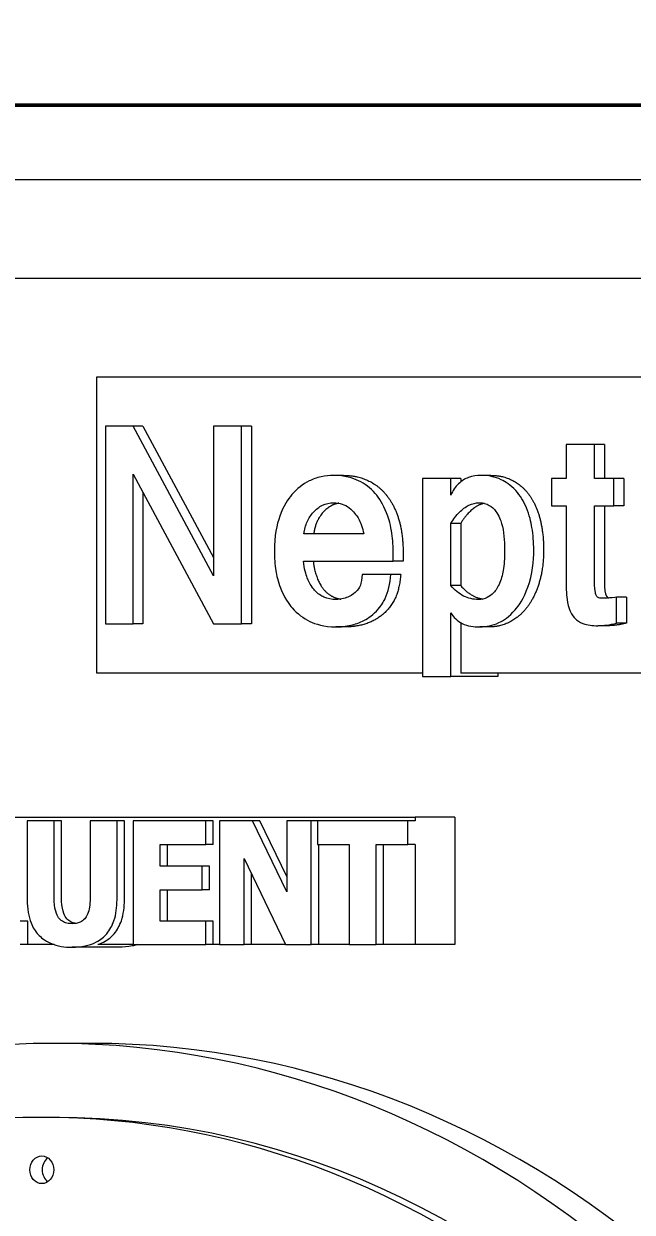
# Model space of a CAD drawing. Header units: inches. Extents: x 17 to 469, y 7 to 301.
# Drawn here: x 345.17 to 346.709, y 105.927 to 108.936 of the extents above; entities that cross this region are included whole.
import ezdxf

# ---------------------------------------------------------------- set-up
doc = ezdxf.new("R2010")
doc.units = ezdxf.units.IN
doc.header["$LTSCALE"] = 14
doc.header["$MEASUREMENT"] = 0
doc.layers.add('Dimension (ANSI)', color=7, linetype='Continuous', lineweight=25)
doc.layers.add('Visible (ANSI)', color=7, linetype='Continuous', lineweight=50)
doc.styles.add('MEMCOR Medium', font='arial.ttf')
doc.dimstyles.new('Default (ANSI)', dxfattribs={"dimscale": 14, "dimtxt": 0.15, "dimasz": 0.098425, "dimexe": 0.125, "dimexo": 0.0625, "dimgap": 0.031496, "dimtad": 0, "dimtih": 1, "dimtoh": 1, "dimdec": 4, "dimrnd": 1e-08, "dimzin": 3, "dimdsep": 46, "dimlunit": 5, "dimtxsty": 'MEMCOR Medium', "dimcen": 0.09, "dimdle": 0.393701, "dimclrd": 256, "dimclre": 256, "dimclrt": 256, "dimadec": 0, "dimazin": 1, "dimtfac": 0.8, "dimtofl": 0, "dimtmove": 0, "dimatfit": 3, "dimfxl": 1, "dimfrac": 1, "dimtolj": 1, "dimtzin": 4, "dimlwd": -1, "dimlwe": -1, "dimarcsym": 0})

# ---------------------------------------------------------------- blocks, each defined once
blk = doc.blocks.new('*D28')
at = {"layer": 'Defpoints', "color": 0, "transparency": 16777216}
for p in [(299.7537, 132.7444), (359.4756, 132.7444), (339.8161, 40.2294)]:
    blk.add_point(p, dxfattribs=at)
at = {"layer": 'Dimension (ANSI)', "transparency": 16777216}
for p, q in [((358.6006, 132.7444), (298.0037, 132.7444)), ((299.7537, 131.3664), (299.7537, 93.6457)), ((299.7537, 41.6073), (299.7537, 79.328)), ((338.9411, 40.2294), (298.0037, 40.2294))]:
    blk.add_line(p, q, dxfattribs=at)
for points in [[(299.5241, 131.3664), (299.9834, 131.3664), (299.7537, 132.7444)], [(299.5241, 41.6073), (299.9834, 41.6073), (299.7537, 40.2294)]]:
    blk.add_solid(points, dxfattribs=at)
at = {"layer": 'Dimension (ANSI)', "transparency": 16777216, "char_height": 2.1, "attachment_point": 5, "style": 'MEMCOR Medium'}
for s, insert in [('\\A1; \\fArial|b0|i0;\\H2.1000;92{\\H0.8x;\\S1#2;} in', (299.7537, 88.6326)), ('\\A1;[2349.9 mm]{\\P\\fArial|b0|i0;\\H2.1000;SHIPPING HEIGHT\\P\\fArial|b0|i0;\\H2.1000;REF.}', (299.7537, 81.4737))]:
    blk.add_mtext(s, dxfattribs=dict(at, insert=insert))

msp = doc.modelspace()

# ---------------------------------------------------------------- linework, layer by layer
at = {"layer": 'Visible (ANSI)'}
msp.add_line((353.845257, 108.729368), (342.760132, 108.729368), dxfattribs=at)
at = {"layer": 'Visible (ANSI)', "linetype": 'Continuous', "lineweight": 18}
for p, q in [((342.269648, 108.541868), (353.960991, 108.541868)), ((343.000357, 108.291833), (353.230282, 108.291833)), ((345.354864, 108.041833), (350.875776, 108.041833)), ((345.354864, 107.291833), (345.354864, 108.041833)), ((345.376321, 107.916833), (345.376321, 107.416833)), ((345.446444, 107.916833), (345.376321, 107.916833)), ((345.471444, 107.916833), (345.446444, 107.916833)), ((345.650241, 107.537784), (345.446444, 107.916833)), ((345.471444, 107.916833), (345.650241, 107.584283)), ((345.720803, 107.916833), (345.650241, 107.916833)), ((345.650241, 107.916833), (345.650241, 107.537784)), ((345.745803, 107.916833), (345.720803, 107.916833)), ((345.720803, 107.416833), (345.720803, 107.916833)), ((345.745803, 107.916833), (345.745803, 107.416833)), ((346.613878, 107.87078), (346.542001, 107.87078)), ((346.542001, 107.87078), (346.542001, 107.784242)), ((346.613878, 107.784242), (346.613878, 107.87078)), ((346.638878, 107.87078), (346.613878, 107.87078)), ((346.638878, 107.87078), (346.638878, 107.784242)), ((345.446444, 107.795376), (345.650241, 107.416833)), ((345.446444, 107.416833), (345.446444, 107.795376)), ((345.979214, 107.792339), (345.954214, 107.792339)), ((346.250299, 107.784242), (346.178861, 107.784242)), ((346.178861, 107.784242), (346.178861, 107.28323)), ((346.250299, 107.742238), (346.250299, 107.784242)), ((346.275299, 107.784242), (346.250299, 107.784242)), ((346.275299, 107.784242), (346.275299, 107.775781)), ((346.351997, 107.792339), (346.326997, 107.792339)), ((346.542001, 107.784242), (346.505187, 107.784242)), ((346.505187, 107.784242), (346.505187, 107.715416)), ((346.662965, 107.784242), (346.613878, 107.784242)), ((346.662965, 107.715416), (346.662965, 107.784242)), ((346.687965, 107.784242), (346.662965, 107.784242)), ((346.687965, 107.784242), (346.687965, 107.715416)), ((345.471444, 107.748939), (345.471444, 107.416833)), ((346.505187, 107.715416), (346.542001, 107.715416)), ((346.542001, 107.715416), (346.542001, 107.528169)), ((346.613878, 107.525639), (346.613878, 107.715416)), ((346.613878, 107.715416), (346.662965, 107.715416)), ((346.638878, 107.715416), (346.638878, 107.525639)), ((346.687965, 107.715416), (346.662965, 107.715416)), ((346.250299, 107.513493), (346.250299, 107.670882)), ((346.275299, 107.670882), (346.250299, 107.670882)), ((346.275299, 107.670882), (346.275299, 107.513493)), ((346.030036, 107.644566), (345.878393, 107.644566)), ((345.877517, 107.575234), (346.104542, 107.575234)), ((346.104542, 107.575234), (346.104542, 107.600031)), ((346.129542, 107.575234), (346.104542, 107.575234)), ((346.129542, 107.600031), (346.129542, 107.575234)), ((346.098844, 107.541327), (346.025653, 107.541327)), ((346.123844, 107.541327), (346.098844, 107.541327)), ((346.275299, 107.513493), (346.250299, 107.513493)), ((346.669539, 107.418351), (346.669539, 107.483635)), ((346.694539, 107.483635), (346.669539, 107.483635)), ((346.694539, 107.483635), (346.694539, 107.418351)), ((346.250299, 107.28323), (346.250299, 107.444667)), ((345.376321, 107.416833), (345.446444, 107.416833)), ((345.471444, 107.416833), (345.446444, 107.416833)), ((345.650241, 107.416833), (345.720803, 107.416833)), ((345.745803, 107.416833), (345.720803, 107.416833)), ((345.984474, 107.408736), (345.959474, 107.408736)), ((346.275299, 107.419493), (346.275299, 107.291833)), ((346.348491, 107.408736), (346.323491, 107.408736)), ((346.647205, 107.411772), (346.622205, 107.411772)), ((346.694539, 107.418351), (346.669539, 107.418351)), ((346.178861, 107.291833), (345.354864, 107.291833)), ((346.178861, 107.28323), (346.250299, 107.28323)), ((346.369049, 107.28323), (346.250299, 107.28323)), ((350.875776, 107.291833), (346.275299, 107.291833)), ((346.369049, 107.291833), (346.369049, 107.28323)), ((344.320239, 106.926833), (346.160543, 106.926833)), ((345.246742, 106.917333), (345.178646, 106.917333)), ((345.178646, 106.917333), (345.178646, 106.717459)), ((345.265492, 106.917333), (345.246742, 106.917333)), ((345.246742, 106.722025), (345.246742, 106.917333)), ((345.265492, 106.722025), (345.265492, 106.917333)), ((345.40578, 106.917333), (345.337684, 106.917333)), ((345.337684, 106.917333), (345.337684, 106.722025)), ((345.42453, 106.917333), (345.40578, 106.917333)), ((345.40578, 106.717713), (345.40578, 106.917333)), ((345.42453, 106.717713), (345.42453, 106.917333)), ((345.630176, 106.917333), (345.446976, 106.917333)), ((345.446976, 106.917333), (345.446976, 106.604333)), ((345.648926, 106.917333), (345.630176, 106.917333)), ((345.630176, 106.857726), (345.630176, 106.917333)), ((345.648926, 106.857726), (345.648926, 106.917333)), ((345.748694, 106.917333), (345.665222, 106.917333)), ((345.665222, 106.917333), (345.665222, 106.604333)), ((345.767444, 106.917333), (345.748694, 106.917333)), ((345.835242, 106.738005), (345.748694, 106.917333)), ((345.835242, 106.776855), (345.767444, 106.917333)), ((345.897407, 106.917333), (345.835242, 106.917333)), ((345.835242, 106.917333), (345.835242, 106.738005)), ((345.913342, 106.917333), (345.897407, 106.917333)), ((345.897407, 106.604333), (345.897407, 106.917333)), ((346.141793, 106.917333), (345.913342, 106.917333)), ((345.913342, 106.917333), (345.913342, 106.857726)), ((346.160543, 106.917333), (346.141793, 106.917333)), ((346.141793, 106.857726), (346.141793, 106.917333)), ((346.160543, 106.926833), (346.160543, 106.917333)), ((346.260543, 106.926833), (346.160543, 106.926833)), ((346.260543, 106.926833), (346.260543, 106.604333)), ((345.514633, 106.802685), (345.514633, 106.857726)), ((345.514633, 106.857726), (345.630176, 106.857726)), ((345.533383, 106.802685), (345.533383, 106.857726)), ((345.648926, 106.857726), (345.630176, 106.857726)), ((345.913342, 106.857726), (345.99352, 106.857726)), ((345.916157, 106.604333), (345.916157, 106.857726)), ((345.99352, 106.857726), (345.99352, 106.604333)), ((346.061616, 106.857726), (346.141793, 106.857726)), ((346.061616, 106.604333), (346.061616, 106.857726)), ((346.080366, 106.604333), (346.080366, 106.857726)), ((346.160543, 106.857726), (346.141793, 106.857726)), ((346.160543, 106.857726), (346.160543, 106.604333)), ((345.727387, 106.604333), (345.727387, 106.822469)), ((345.727387, 106.822469), (345.831947, 106.604333)), ((345.62117, 106.802685), (345.514633, 106.802685)), ((345.63992, 106.802685), (345.62117, 106.802685)), ((345.62117, 106.743078), (345.62117, 106.802685)), ((345.63992, 106.743078), (345.63992, 106.802685)), ((345.746137, 106.604333), (345.746137, 106.783352)), ((345.514633, 106.743078), (345.62117, 106.743078)), ((345.514633, 106.66394), (345.514633, 106.743078)), ((345.533383, 106.66394), (345.533383, 106.743078)), ((345.63992, 106.743078), (345.62117, 106.743078)), ((345.179924, 106.66394), (345.161174, 106.66394)), ((345.179924, 106.604333), (345.179924, 106.66394)), ((345.630176, 106.66394), (345.514633, 106.66394)), ((345.648926, 106.66394), (345.630176, 106.66394)), ((345.630176, 106.604333), (345.630176, 106.66394)), ((345.648926, 106.604333), (345.648926, 106.66394)), ((345.179924, 106.604333), (345.161174, 106.604333)), ((345.246767, 106.604333), (345.179924, 106.604333)), ((345.410963, 106.597738), (345.292213, 106.597738)), ((345.446976, 106.604333), (345.356926, 106.604333)), ((345.446976, 106.604333), (345.630176, 106.604333)), ((345.648926, 106.604333), (345.630176, 106.604333)), ((345.665222, 106.604333), (345.648926, 106.604333)), ((345.665222, 106.604333), (345.727387, 106.604333)), ((345.746137, 106.604333), (345.727387, 106.604333)), ((345.831947, 106.604333), (345.746137, 106.604333)), ((345.831947, 106.604333), (345.897407, 106.604333)), ((345.916157, 106.604333), (345.897407, 106.604333)), ((345.99352, 106.604333), (345.916157, 106.604333)), ((345.99352, 106.604333), (346.061616, 106.604333)), ((346.080366, 106.604333), (346.061616, 106.604333)), ((346.160543, 106.604333), (346.080366, 106.604333)), ((346.166793, 106.604333), (346.160543, 106.604333)), ((346.260543, 106.604333), (346.166793, 106.604333)), ((345.340391, 106.354333), (345.246641, 106.354333)), ((345.246641, 106.166833), (345.215391, 106.166833))]:
    msp.add_line(p, q, dxfattribs=at)
for centre, major_axis, start_param, end_param in [((345.215391, 103.541833), (0, 2.625), 3.1824788, 7.14836042), ((345.246641, 103.541833), (0, 2.8125), 3.61752935, 8.94884126), ((345.340391, 103.541833), (0, 2.8125), 3.61752935, 6.28318531), ((345.246641, 103.541833), (0, 2.625), 3.1687243, 6.28318531), ((345.246641, 106.034229), (0, -0.035), 3.68317357, 5.74160439)]:
    msp.add_ellipse(centre, major_axis=major_axis, ratio=0.8660254, start_param=start_param, end_param=end_param, dxfattribs=at)
msp.add_ellipse((345.215391, 106.034229), major_axis=(0, -0.035), ratio=0.8660254, dxfattribs=at)
for points, degree, knots in [([(345.954214, 107.792339), (345.943385, 107.792339), (345.932615, 107.791227), (345.91045, 107.786157), (345.900688, 107.782355), (345.87574, 107.769955), (345.86101, 107.758642), (345.838136, 107.731972), (345.826607, 107.714727), (345.810009, 107.667503), (345.803887, 107.639171), (345.803887, 107.600537)], 3, [-1.49193162, -1.49193162, -1.49193162, -1.49193162, -1.29030138, -1.29030138, -1.0712515, -1.0712515, -0.64119148, -0.64119148, -0.29439022, -0.29439022, 0, 0, 0, 0]), ([(346.104542, 107.600031), (346.104542, 107.617507), (346.103299, 107.635037), (346.096882, 107.672585), (346.091891, 107.687473), (346.079464, 107.719224), (346.069052, 107.734916), (346.046875, 107.760554), (346.032611, 107.771302), (346.00251, 107.785592), (345.982307, 107.792339), (345.954214, 107.792339)], 3, [-0.953742878, -0.953742878, -0.953742878, -0.953742878, -0.864238922, -0.864238922, -0.757751945, -0.757751945, -0.52950742, -0.52950742, -0.247180323, -0.247180323, 0, 0, 0, 0]), ([(346.326997, 107.792339), (346.316185, 107.792339), (346.305317, 107.790827), (346.285882, 107.783535), (346.27754, 107.778375), (346.26183, 107.763236), (346.255341, 107.753322), (346.250299, 107.742238)], 3, [-0.275184465, -0.275184465, -0.275184465, -0.275184465, -0.180024512, -0.180024512, -0.095399098, -0.095399098, 0, 0, 0, 0]), ([(346.460232, 107.603574), (346.460232, 107.622657), (346.458842, 107.64175), (346.453342, 107.67379), (346.449439, 107.691587), (346.435062, 107.726318), (346.426128, 107.74126), (346.401659, 107.768287), (346.38812, 107.776552), (346.361796, 107.789107), (346.344557, 107.792339), (346.326997, 107.792339)], 3, [-0.558955892, -0.558955892, -0.558955892, -0.558955892, -0.427301963, -0.427301963, -0.333627639, -0.333627639, -0.250557772, -0.250557772, -0.154511048, -0.154511048, 0, 0, 0, 0]), ([(345.878393, 107.644566), (345.879985, 107.655132), (345.882729, 107.665353), (345.891, 107.684025), (345.89622, 107.692137), (345.9096, 107.707011), (345.917114, 107.712716), (345.934513, 107.721063), (345.94423, 107.723007), (345.954214, 107.723007)], 3, [-0.311667492, -0.311667492, -0.311667492, -0.311667492, -0.237050543, -0.237050543, -0.16576507, -0.16576507, -0.087852602, -0.087852602, 0, 0, 0, 0]), ([(345.954214, 107.723007), (345.961323, 107.723007), (345.968366, 107.722028), (345.981742, 107.717652), (345.987856, 107.714441), (346.004088, 107.702158), (346.011385, 107.691761), (346.022817, 107.672441), (346.027434, 107.65894), (346.030036, 107.644566)], 3, [-0.251457438, -0.251457438, -0.251457438, -0.251457438, -0.21404187, -0.21404187, -0.178283825, -0.178283825, -0.111899249, -0.111899249, 0, 0, 0, 0]), ([(346.250299, 107.670882), (346.256722, 107.681205), (346.264064, 107.691119), (346.279481, 107.706604), (346.287356, 107.712658), (346.304555, 107.720923), (346.313405, 107.723007), (346.322614, 107.723007)], 3, [-0.260849088, -0.260849088, -0.260849088, -0.260849088, -0.163914804, -0.163914804, -0.081029131, -0.081029131, 0, 0, 0, 0]), ([(346.322614, 107.723007), (346.327084, 107.723007), (346.331533, 107.722508), (346.340027, 107.720309), (346.343995, 107.718696), (346.35421, 107.712746), (346.359703, 107.707524), (346.372349, 107.690526), (346.376564, 107.678665), (346.384638, 107.650888), (346.386602, 107.627209), (346.386602, 107.603574)], 3, [-0.343912155, -0.343912155, -0.343912155, -0.343912155, -0.317867105, -0.317867105, -0.293187958, -0.293187958, -0.251194999, -0.251194999, -0.180100274, -0.180100274, 0, 0, 0, 0]), ([(345.966715, 107.721925), (345.945646, 107.718154), (345.908653, 107.679485), (345.903393, 107.644566)], 2, [0.22302545, 0.22302545, 0.22302545, 1, 2, 2, 2]), ([(346.386602, 107.603574), (346.386602, 107.588054), (346.385806, 107.571834), (346.381749, 107.544381), (346.378906, 107.531943), (346.369447, 107.50869), (346.363778, 107.501059), (346.354143, 107.490325), (346.34852, 107.485897), (346.335223, 107.479521), (346.327921, 107.478068), (346.320423, 107.478068)], 3, [-0.302907609, -0.302907609, -0.302907609, -0.302907609, -0.236448124, -0.236448124, -0.183771951, -0.183771951, -0.126677605, -0.126677605, -0.065974246, -0.065974246, 0, 0, 0, 0]), ([(346.323491, 107.408736), (346.340088, 107.408736), (346.356142, 107.412131), (346.383074, 107.425042), (346.398227, 107.434632), (346.422875, 107.463308), (346.435117, 107.481046), (346.457026, 107.542486), (346.460232, 107.575521), (346.460232, 107.603574)], 3, [-1.00371193, -1.00371193, -1.00371193, -1.00371193, -0.65582579, -0.65582579, -0.39249245, -0.39249245, -0.21376441, -0.21376441, 0, 0, 0, 0]), ([(345.803887, 107.600537), (345.803887, 107.583774), (345.805023, 107.566883), (345.809594, 107.53954), (345.812857, 107.524423), (345.828963, 107.482676), (345.840585, 107.466726), (345.862165, 107.441848), (345.877027, 107.43065), (345.90808, 107.41597), (345.929331, 107.408736), (345.959474, 107.408736)], 3, [-1.15207317, -1.15207317, -1.15207317, -1.15207317, -0.93289171, -0.93289171, -0.78803686, -0.78803686, -0.5752915, -0.5752915, -0.26521632, -0.26521632, 0, 0, 0, 0]), ([(345.959474, 107.478068), (345.949065, 107.478068), (345.938749, 107.479827), (345.922693, 107.487031), (345.914256, 107.49196), (345.900587, 107.507158), (345.893478, 107.516439), (345.884545, 107.540334), (345.878877, 107.556913), (345.877517, 107.575234)], 3, [-1.96156648, -1.96156648, -1.96156648, -1.96156648, -1.05825772, -1.05825772, -0.46701751, -0.46701751, -0.14011971, -0.14011971, 0, 0, 0, 0]), ([(345.902517, 107.575234), (345.903832, 107.557521), (345.917856, 107.516529), (345.93977, 107.49072), (345.962014, 107.480527), (345.971681, 107.479024)], 2, [0, 0, 0, 1, 2, 3, 3.61124941, 3.61124941, 3.61124941]), ([(345.959474, 107.408736), (345.972226, 107.408736), (345.984908, 107.410074), (346.007211, 107.41532), (346.019254, 107.419131), (346.041528, 107.431008), (346.054477, 107.439393), (346.076122, 107.464744), (346.081827, 107.475556), (346.092128, 107.497046), (346.096587, 107.518161), (346.098844, 107.541327)], 3, [-0.510586724, -0.510586724, -0.510586724, -0.510586724, -0.395857325, -0.395857325, -0.305816844, -0.305816844, -0.233792858, -0.233792858, -0.177640706, -0.177640706, 0, 0, 0, 0]), ([(346.025653, 107.541327), (346.025226, 107.530487), (346.023951, 107.521062), (346.021088, 107.513195), (346.018946, 107.507424), (346.007667, 107.494458), (346.000778, 107.489347), (345.98524, 107.481873), (345.973668, 107.478068), (345.959474, 107.478068)], 3, [-1.35675121, -1.35675121, -1.35675121, -1.35675121, -0.38738366, -0.38738366, -0.25082013, -0.25082013, -0.12489258, -0.12489258, 0, 0, 0, 0]), ([(346.320423, 107.478068), (346.313862, 107.478068), (346.307349, 107.478771), (346.294654, 107.481754), (346.28859, 107.483965), (346.270404, 107.493152), (346.259674, 107.50235), (346.250299, 107.513493)], 3, [-0.23235467, -0.23235467, -0.23235467, -0.23235467, -0.174633939, -0.174633939, -0.118377074, -0.118377074, 0, 0, 0, 0]), ([(346.542001, 107.528169), (346.542001, 107.511326), (346.542403, 107.494403), (346.545583, 107.467459), (346.548102, 107.457585), (346.556806, 107.438913), (346.56175, 107.433219), (346.569431, 107.425598), (346.575611, 107.420838), (346.595889, 107.413184), (346.609072, 107.411772), (346.622205, 107.411772)], 3, [-0.456376523, -0.456376523, -0.456376523, -0.456376523, -0.347954157, -0.347954157, -0.281330285, -0.281330285, -0.211467672, -0.211467672, -0.115556849, -0.115556849, 0, 0, 0, 0]), ([(346.634039, 107.481104), (346.630935, 107.481104), (346.627748, 107.481127), (346.623539, 107.482556), (346.622432, 107.483266), (346.62055, 107.485028), (346.619652, 107.486127), (346.617757, 107.489339), (346.616793, 107.492356), (346.614924, 107.50099), (346.613878, 107.508743), (346.613878, 107.525639)], 3, [-0.460292219, -0.460292219, -0.460292219, -0.460292219, -0.324637621, -0.324637621, -0.26853254, -0.26853254, -0.218737319, -0.218737319, -0.128741654, -0.128741654, 0, 0, 0, 0]), ([(346.638878, 107.525639), (346.638878, 107.507926), (346.641946, 107.490214), (346.646767, 107.483129), (346.6501, 107.482029), (346.650389, 107.481949)], 2, [0, 0, 0, 1, 2, 3, 3.08653024, 3.08653024, 3.08653024]), ([(346.669539, 107.483635), (346.66614, 107.48334), (346.65186, 107.482102), (346.645284, 107.481469), (346.641553, 107.481104), (346.634039, 107.481104)], 3, [-0.296822188, -0.296822188, -0.296822188, -0.296822188, -0.06611673, -0.06611673, 0, 0, 0, 0]), ([(346.250299, 107.444667), (346.253695, 107.438615), (346.257805, 107.433302), (346.267662, 107.424027), (346.273251, 107.420322), (346.292969, 107.41085), (346.308636, 107.408736), (346.323491, 107.408736)], 3, [-0.242357309, -0.242357309, -0.242357309, -0.242357309, -0.187522898, -0.187522898, -0.130708149, -0.130708149, 0, 0, 0, 0]), ([(346.622205, 107.411772), (346.629814, 107.411772), (346.637442, 107.412367), (346.65323, 107.414562), (346.661446, 107.416257), (346.669539, 107.418351)], 3, [-0.13991373, -0.13991373, -0.13991373, -0.13991373, -0.072976112, -0.072976112, 0, 0, 0, 0]), ([(345.178646, 106.717459), (345.178646, 106.706954), (345.17935, 106.696354), (345.182603, 106.676822), (345.184949, 106.667818), (345.192806, 106.648024), (345.198889, 106.638089), (345.212502, 106.62336), (345.222094, 106.614595), (345.254825, 106.600314), (345.273839, 106.597738), (345.292213, 106.597738)], 3, [-0.821877976, -0.821877976, -0.821877976, -0.821877976, -0.654433498, -0.654433498, -0.504909579, -0.504909579, -0.307478412, -0.307478412, -0.16166829, -0.16166829, 0, 0, 0, 0]), ([(345.292213, 106.657345), (345.287669, 106.657345), (345.283043, 106.657769), (345.274755, 106.659811), (345.27101, 106.661268), (345.263896, 106.665695), (345.260718, 106.668647), (345.255679, 106.675692), (345.25286, 106.68076), (345.247645, 106.699102), (345.246742, 106.711029), (345.246742, 106.722025)], 3, [-0.357819749, -0.357819749, -0.357819749, -0.357819749, -0.281802872, -0.281802872, -0.21609433, -0.21609433, -0.146681317, -0.146681317, -0.083787292, -0.083787292, 0, 0, 0, 0]), ([(345.301561, 106.658026), (345.300144, 106.658245), (345.298737, 106.658522), (345.293505, 106.659811), (345.28976, 106.661268), (345.282646, 106.665695), (345.279468, 106.668647), (345.274429, 106.675692), (345.27161, 106.68076), (345.266395, 106.699102), (345.265492, 106.711029), (345.265492, 106.722025)], 3, [-0.305563472, -0.305563472, -0.305563472, -0.305563472, -0.281802872, -0.281802872, -0.21609433, -0.21609433, -0.146681317, -0.146681317, -0.083787292, -0.083787292, 0, 0, 0, 0]), ([(345.337684, 106.722025), (345.337684, 106.714455), (345.337275, 106.706586), (345.335214, 106.693106), (345.333766, 106.687004), (345.329363, 106.676338), (345.326827, 106.672438), (345.320629, 106.665677), (345.316714, 106.662991), (345.306035, 106.658308), (345.299013, 106.657345), (345.292213, 106.657345)], 3, [-0.217363441, -0.217363441, -0.217363441, -0.217363441, -0.17163752, -0.17163752, -0.134758966, -0.134758966, -0.100390194, -0.100390194, -0.059831536, -0.059831536, 0, 0, 0, 0]), ([(345.292213, 106.597738), (345.303189, 106.597738), (345.314342, 106.598626), (345.334531, 106.602821), (345.343797, 106.605825), (345.365052, 106.616656), (345.373688, 106.624582), (345.387857, 106.641442), (345.39381, 106.652419), (345.403697, 106.68145), (345.40578, 106.699715), (345.40578, 106.717713)], 3, [-0.433604472, -0.433604472, -0.433604472, -0.433604472, -0.370673963, -0.370673963, -0.316022801, -0.316022801, -0.237534002, -0.237534002, -0.137141706, -0.137141706, 0, 0, 0, 0]), ([(345.356926, 106.604333), (345.361819, 106.605942), (345.366622, 106.607902), (345.383802, 106.616656), (345.392438, 106.624582), (345.406607, 106.641442), (345.41256, 106.652419), (345.422447, 106.68145), (345.42453, 106.699715), (345.42453, 106.717713)], 3, [-0.345147629, -0.345147629, -0.345147629, -0.345147629, -0.316022801, -0.316022801, -0.237534002, -0.237534002, -0.137141706, -0.137141706, 0, 0, 0, 0]), ([(345.456926, 106.604333), (345.452638, 106.602923), (345.44828, 106.601782), (345.433092, 106.598626), (345.421939, 106.597738), (345.410963, 106.597738)], 3, [0.3451476286, 0.3451476286, 0.3451476286, 0.3451476286, 0.370673963, 0.370673963, 0.4336044716, 0.4336044716, 0.4336044716, 0.4336044716])]:
    msp.add_open_spline(points, degree=degree, knots=knots, dxfattribs=at)
for points in [[(345.979214, 107.792339), (346.012961, 107.792339), (346.06906, 107.766023), (346.108505, 107.715416), (346.129542, 107.64406), (346.129542, 107.600031)], [(346.351997, 107.792339), (346.383553, 107.792339), (346.433954, 107.764505), (346.468139, 107.714404), (346.485232, 107.644566), (346.485232, 107.603574)], [(346.334863, 107.721634), (346.302467, 107.714546), (346.275299, 107.670882)], [(346.485232, 107.603574), (346.485232, 107.560052), (346.464633, 107.488189), (346.428256, 107.437076), (346.377855, 107.408736), (346.348491, 107.408736)], [(346.123844, 107.541327), (346.1199, 107.500841), (346.095795, 107.454788), (346.05898, 107.424424), (346.011208, 107.408736), (345.984474, 107.408736)], [(346.275299, 107.513493), (346.299799, 107.484372), (346.331406, 107.47919)], [(346.694539, 107.418351), (346.669119, 107.411772), (346.647205, 107.411772)]]:
    msp.add_open_spline(points, degree=2, dxfattribs=at)

# ---------------------------------------------------------------- dimensions: what is measured, and where the dimension line sits
at = {"layer": 'Dimension (ANSI)'}
dim = msp.add_linear_dim(base=(299.753719, 132.744368), p1=(339.816064, 40.229368), p2=(359.475631, 132.744368), angle=90, text=' \\fArial|b0|i0;\\H2.1000;<> in\\X[2349.9 mm]{\\P\\fArial|b0|i0;\\H2.1000;SHIPPING HEIGHT\\P\\fArial|b0|i0;\\H2.1000;REF.}', dimstyle='Default (ANSI)', override={"dimgap": 0.031496, "dimdec": 4, "dimpost": '', "dimtol": 0, "dimlim": 0, "dimtp": 0, "dimtm": 0, "dimtdec": 2, "dimatfit": 1}, dxfattribs=at)
dim.commit()
dim.dimension.update_dxf_attribs({"geometry": '*D28', "text_midpoint": (299.753719, 86.486868), "dimtype": 160})

doc.saveas('drawing.dxf')
